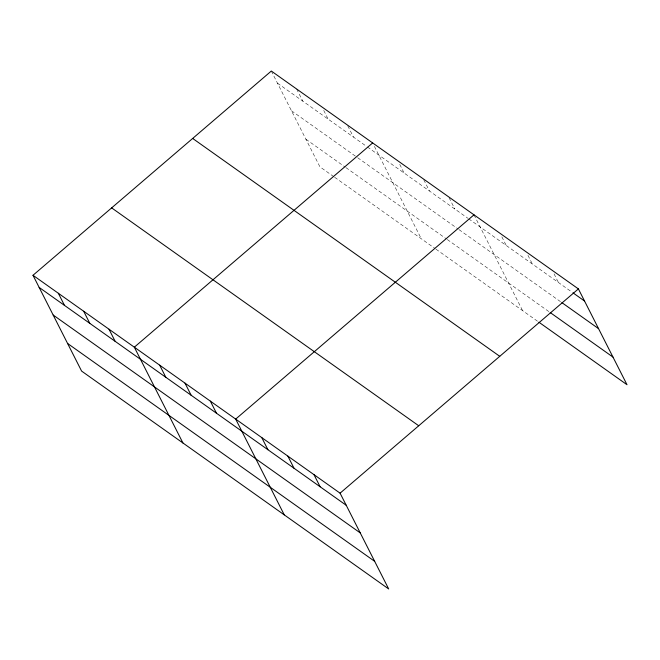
<?xml version="1.0" encoding="UTF-8"?>
<svg xmlns="http://www.w3.org/2000/svg" width="660" height="660" viewBox="0 0 660 660"><rect width="100%" height="100%" fill="white"/><g stroke="black" fill="none" stroke-linecap="round" stroke-linejoin="round"><path stroke-width="0.49" stroke-dasharray="3.3 2.47" d="M277.472 83.168L366.548 146.363M367.364 146.949L467.89 218.27M468.707 218.848L572.319 292.363M291.481 110.773L356.854 157.162M357.679 157.74L458.197 229.061M459.013 229.639L561.041 302.033M305.91 139.227L345.139 167.054M345.955 167.632L446.473 238.953M447.29 239.53L549.367 311.957M333.811 176.69L319.918 166.831L271.755 71.907M334.628 177.268L435.146 248.589M435.963 249.166L538.09 321.626M554.053 273.859L558.451 282.521M527.959 255.346L532.348 264M501.856 236.825L506.245 245.487M473.995 214.838L522.596 310.629M449.097 197.728L454.814 208.989M423.761 179.759L429.478 191.012M399.745 164.381L404.143 173.044M374.418 146.404L421.253 238.73M347.762 125.829L353.471 137.09M323.746 110.451L328.144 119.113M296.653 89.017L302.808 101.137"/><path stroke-width="0.99" d="M33 275.286L340.082 493.168L388.682 588.959L81.601 371.085L33 275.286L271.318 71.041L578.399 288.915L627 384.714L538.906 322.204M372.652 142.939L134.335 347.185L182.935 442.984M473.995 214.838L235.678 419.092L284.27 514.882M340.082 493.168L578.399 288.915M573.136 292.941L584.554 301.042M561.858 302.61L598.562 328.655M550.184 312.535L612.991 357.101M192.67 138.443L499.752 356.317M111.647 207.883L418.729 425.766M39.154 287.413L346.236 505.288M53.163 315.026L360.245 532.9M67.592 343.472L374.674 561.346M313.978 474.647L320.133 486.775M287.875 456.126L294.03 468.254M261.772 437.605L267.927 449.732M210.342 401.115L216.488 413.242M185.006 383.138L191.161 395.266M159.67 365.161L165.825 377.289M108.999 329.216L115.154 341.335M83.671 311.239L89.818 323.367M58.336 293.263L64.482 305.39"/></g></svg>
